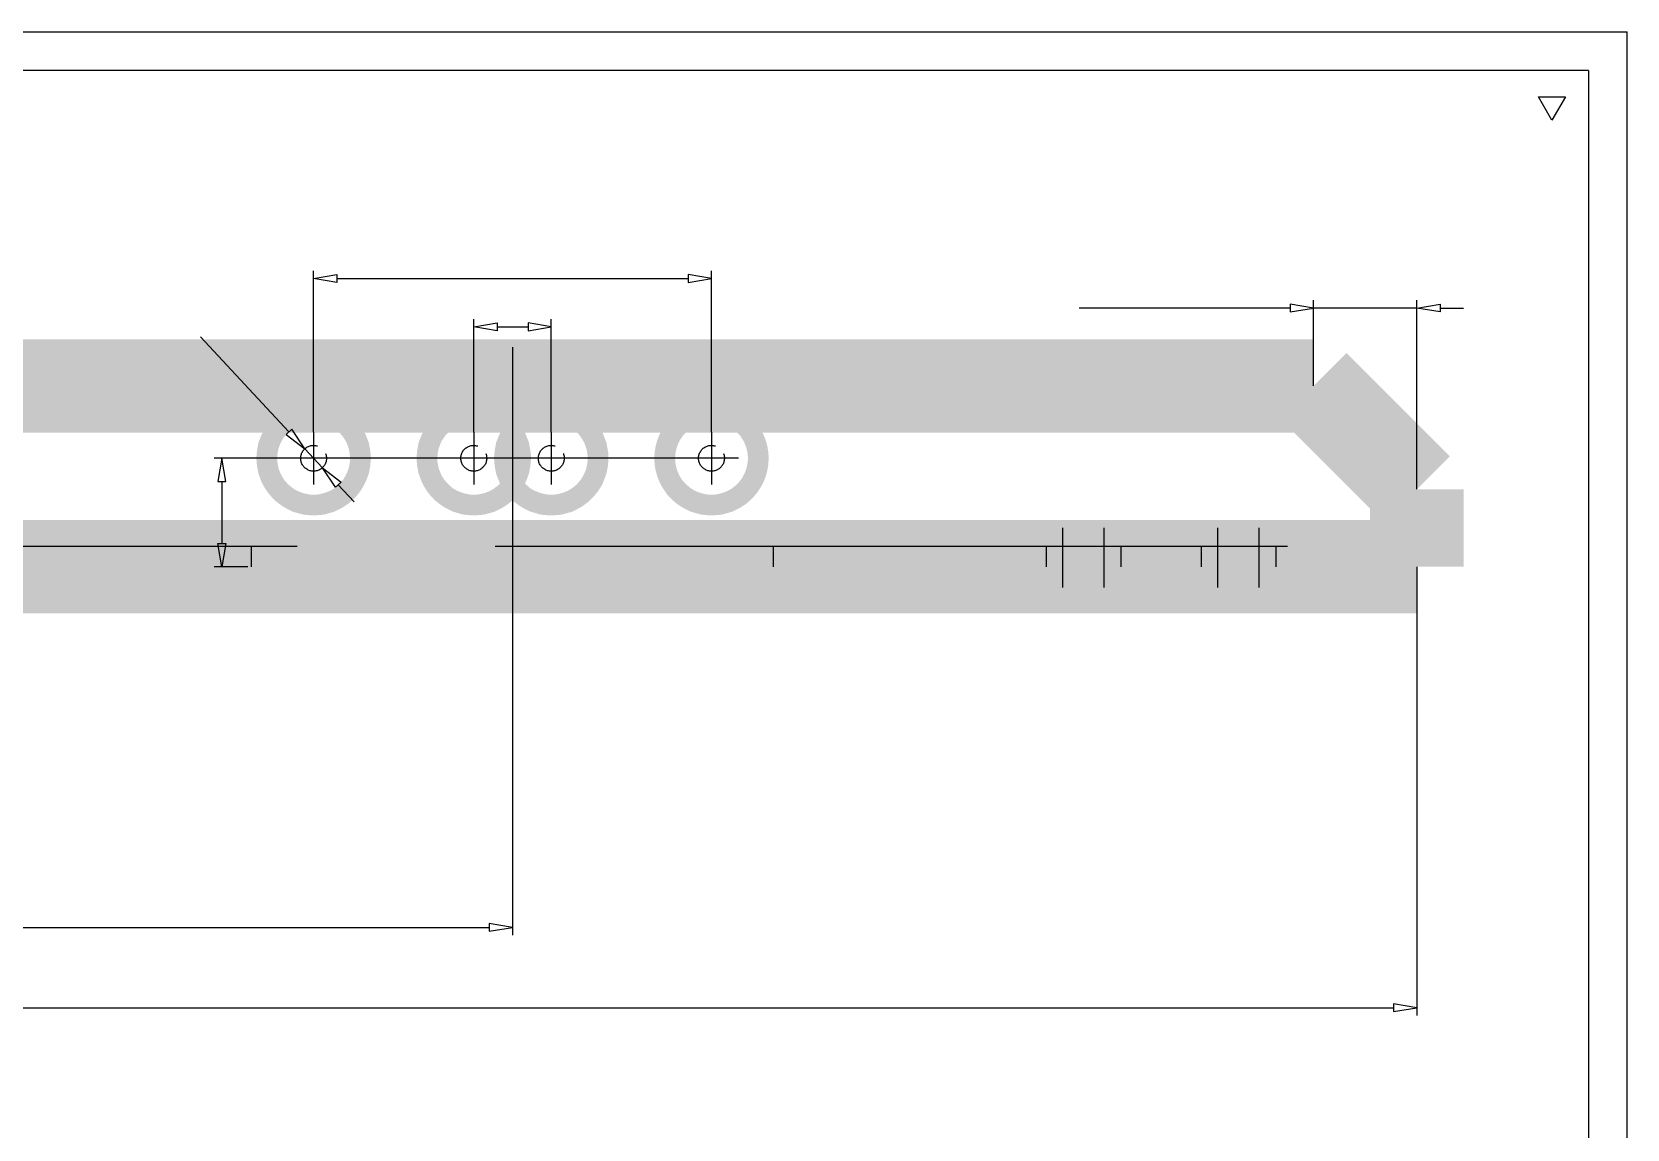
# Model space of a CAD drawing. Extents: x 0.2 to 49.5, y 17.6 to 52.5.
# Drawn here: x 25.3 to 49.46, y 35.89 to 52.51 of the extents above; entities that cross this region are included whole.
import ezdxf

# ---------------------------------------------------------------- set-up
doc = ezdxf.new("R2010")
doc.units = 0
doc.linetypes.add('1', pattern=[50.8, 31.75, -6.35, 6.35, -6.35])
doc.linetypes.add('2', pattern=[15, 12, -3])
doc.layers.get('0').update_dxf_attribs({"linetype": 'CONTINUOUS'})

msp = doc.modelspace()

# ---------------------------------------------------------------- linework, layer by layer
at = {"color": 7}
for points in [[(0.155, 52.512), (49.463, 52.512)], [(49.463, 17.644), (49.463, 52.512)], [(48.876, 51.925), (0.742, 51.925)], [(48.876, 51.925), (48.876, 18.231)], [(48.325, 51.175), (48.122, 51.527), (48.528, 51.527), (48.325, 51.175)]]:
    msp.add_lwpolyline(points, dxfattribs=at)
at = {"color": 5, "const_width": 0.0000000783}
for points in [[(32.286, 49.1), (32.077, 49.1), (32.077, 49.141), (32.286, 49.141), (32.286, 49.1)], [(32.332, 49.199), (32.332, 49.241), (32.537, 49.241), (32.537, 49.207), (32.517, 49.181), (32.497, 49.149), (32.477, 49.112), (32.459, 49.072), (32.443, 49.032), (32.431, 48.99), (32.424, 48.96), (32.419, 48.927), (32.416, 48.893), (32.376, 48.893), (32.378, 48.923), (32.383, 48.956), (32.391, 48.994), (32.401, 49.032), (32.415, 49.07), (32.431, 49.107), (32.449, 49.142), (32.468, 49.172), (32.487, 49.199), (32.332, 49.199)], [(32.578, 49.199), (32.578, 49.241), (32.783, 49.241), (32.783, 49.207), (32.763, 49.181), (32.743, 49.149), (32.723, 49.112), (32.705, 49.072), (32.69, 49.032), (32.677, 48.99), (32.67, 48.96), (32.665, 48.927), (32.662, 48.893), (32.622, 48.893), (32.624, 48.923), (32.629, 48.956), (32.637, 48.994), (32.648, 49.032), (32.661, 49.07), (32.677, 49.107), (32.695, 49.142), (32.714, 49.172), (32.733, 49.199), (32.578, 49.199)], [(33.037, 49.1), (32.828, 49.1), (32.828, 49.141), (33.037, 49.141), (33.037, 49.1)], [(32.077, 48.993), (32.077, 49.034), (32.286, 49.034), (32.286, 48.993), (32.077, 48.993)], [(32.828, 48.993), (32.828, 49.034), (33.037, 49.034), (33.037, 48.993), (32.828, 48.993)], [(41.684, 48.57), (41.726, 48.558), (41.715, 48.523), (41.699, 48.494), (41.679, 48.471), (41.654, 48.454), (41.626, 48.444), (41.595, 48.441), (41.563, 48.443), (41.535, 48.451), (41.512, 48.464), (41.492, 48.482), (41.476, 48.504), (41.463, 48.531), (41.454, 48.561), (41.448, 48.593), (41.446, 48.625), (41.448, 48.661), (41.455, 48.693), (41.465, 48.721), (41.48, 48.747), (41.497, 48.767), (41.519, 48.784), (41.543, 48.795), (41.569, 48.803), (41.596, 48.805), (41.626, 48.802), (41.653, 48.793), (41.676, 48.778), (41.695, 48.758), (41.71, 48.732), (41.721, 48.702), (41.68, 48.692), (41.671, 48.715), (41.661, 48.733), (41.648, 48.748), (41.633, 48.757), (41.615, 48.763), (41.595, 48.765), (41.572, 48.763), (41.552, 48.756), (41.534, 48.746), (41.519, 48.731), (41.508, 48.714), (41.499, 48.693), (41.494, 48.671), (41.491, 48.649), (41.489, 48.626), (41.491, 48.597), (41.495, 48.571), (41.501, 48.547), (41.511, 48.527), (41.523, 48.51), (41.538, 48.497), (41.555, 48.488), (41.573, 48.482), (41.592, 48.481), (41.614, 48.483), (41.634, 48.491), (41.651, 48.503), (41.666, 48.521), (41.677, 48.543), (41.684, 48.57)], [(41.773, 48.447), (41.773, 48.799), (41.812, 48.799), (41.812, 48.673), (41.832, 48.692), (41.855, 48.704), (41.881, 48.708), (41.897, 48.706), (41.912, 48.703), (41.925, 48.696), (41.936, 48.688), (41.945, 48.678), (41.952, 48.666), (41.957, 48.65), (41.959, 48.631), (41.96, 48.608), (41.96, 48.447), (41.921, 48.447), (41.921, 48.608), (41.92, 48.628), (41.916, 48.644), (41.909, 48.656), (41.899, 48.664), (41.887, 48.669), (41.873, 48.67), (41.861, 48.669), (41.851, 48.666), (41.84, 48.66), (41.831, 48.653), (41.824, 48.644), (41.819, 48.633), (41.815, 48.621), (41.813, 48.605), (41.812, 48.586), (41.812, 48.447), (41.773, 48.447)], [(42.029, 48.447), (42.029, 48.668), (41.994, 48.668), (41.994, 48.702), (42.029, 48.702), (42.029, 48.729), (42.029, 48.745), (42.031, 48.757), (42.033, 48.767), (42.038, 48.778), (42.044, 48.787), (42.053, 48.794), (42.063, 48.8), (42.077, 48.804), (42.092, 48.805), (42.104, 48.804), (42.116, 48.803), (42.129, 48.801), (42.123, 48.763), (42.115, 48.764), (42.107, 48.765), (42.1, 48.765), (42.089, 48.764), (42.081, 48.762), (42.075, 48.757), (42.071, 48.75), (42.068, 48.739), (42.067, 48.725), (42.067, 48.702), (42.112, 48.702), (42.112, 48.668), (42.067, 48.668), (42.067, 48.447), (42.029, 48.447)], [(42.142, 48.447), (42.142, 48.799), (42.18, 48.799), (42.18, 48.447), (42.142, 48.447)], [(42.558, 48.488), (42.558, 48.447), (42.348, 48.447), (42.348, 48.457), (42.35, 48.467), (42.353, 48.477), (42.359, 48.493), (42.368, 48.508), (42.378, 48.524), (42.392, 48.54), (42.409, 48.558), (42.429, 48.577), (42.46, 48.606), (42.483, 48.631), (42.499, 48.652), (42.509, 48.67), (42.515, 48.687), (42.517, 48.704), (42.515, 48.72), (42.51, 48.734), (42.501, 48.747), (42.488, 48.757), (42.474, 48.763), (42.457, 48.765), (42.44, 48.762), (42.425, 48.756), (42.412, 48.746), (42.403, 48.732), (42.397, 48.714), (42.395, 48.694), (42.355, 48.699), (42.361, 48.729), (42.371, 48.754), (42.386, 48.774), (42.406, 48.789), (42.43, 48.797), (42.458, 48.8), (42.487, 48.797), (42.511, 48.788), (42.531, 48.772), (42.545, 48.752), (42.554, 48.729), (42.557, 48.703), (42.556, 48.689), (42.554, 48.675), (42.549, 48.661), (42.543, 48.647), (42.534, 48.633), (42.524, 48.618), (42.509, 48.601), (42.489, 48.58), (42.464, 48.556), (42.443, 48.537), (42.428, 48.522), (42.419, 48.512), (42.412, 48.504), (42.407, 48.496), (42.402, 48.488), (42.558, 48.488)], [(42.599, 48.62), (42.601, 48.659), (42.604, 48.693), (42.611, 48.721), (42.62, 48.744), (42.631, 48.764), (42.645, 48.78), (42.662, 48.791), (42.681, 48.798), (42.703, 48.8), (42.719, 48.799), (42.734, 48.795), (42.747, 48.789), (42.76, 48.78), (42.77, 48.769), (42.779, 48.756), (42.787, 48.741), (42.794, 48.723), (42.799, 48.704), (42.803, 48.681), (42.805, 48.653), (42.806, 48.62), (42.805, 48.582), (42.801, 48.548), (42.795, 48.52), (42.786, 48.497), (42.774, 48.477), (42.76, 48.461), (42.744, 48.45), (42.725, 48.443), (42.703, 48.441), (42.674, 48.445), (42.65, 48.457), (42.631, 48.477), (42.613, 48.513), (42.603, 48.56), (42.599, 48.62)], [(42.639, 48.62), (42.641, 48.569), (42.647, 48.531), (42.658, 48.505), (42.671, 48.489), (42.686, 48.479), (42.703, 48.476), (42.72, 48.479), (42.735, 48.489), (42.748, 48.505), (42.758, 48.531), (42.764, 48.569), (42.766, 48.62), (42.764, 48.672), (42.758, 48.71), (42.748, 48.736), (42.735, 48.752), (42.719, 48.761), (42.702, 48.765), (42.686, 48.762), (42.671, 48.753), (42.659, 48.739), (42.648, 48.712), (42.642, 48.672), (42.639, 48.62)], [(42.83, 48.447), (42.914, 48.579), (42.837, 48.702), (42.885, 48.702), (42.921, 48.642), (42.927, 48.631), (42.932, 48.622), (42.937, 48.613), (42.943, 48.624), (42.949, 48.633), (42.954, 48.642), (42.993, 48.702), (43.039, 48.702), (42.96, 48.582), (43.045, 48.447), (42.998, 48.447), (42.95, 48.526), (42.938, 48.547), (42.878, 48.447), (42.83, 48.447)], [(43.192, 48.447), (43.192, 48.531), (43.054, 48.531), (43.054, 48.571), (43.199, 48.799), (43.231, 48.799), (43.231, 48.571), (43.273, 48.571), (43.273, 48.531), (43.231, 48.531), (43.231, 48.447), (43.192, 48.447)], [(43.192, 48.729), (43.093, 48.571), (43.192, 48.571), (43.192, 48.729)], [(43.313, 48.539), (43.354, 48.543), (43.358, 48.523), (43.366, 48.506), (43.375, 48.493), (43.387, 48.484), (43.4, 48.478), (43.415, 48.476), (43.433, 48.479), (43.449, 48.487), (43.463, 48.5), (43.473, 48.517), (43.48, 48.538), (43.482, 48.562), (43.48, 48.585), (43.474, 48.605), (43.463, 48.621), (43.45, 48.633), (43.433, 48.64), (43.414, 48.642), (43.402, 48.641), (43.391, 48.638), (43.381, 48.633), (43.371, 48.626), (43.363, 48.617), (43.357, 48.608), (43.32, 48.613), (43.351, 48.794), (43.509, 48.794), (43.509, 48.753), (43.382, 48.753), (43.365, 48.658), (43.384, 48.67), (43.404, 48.678), (43.425, 48.68), (43.451, 48.677), (43.474, 48.666), (43.495, 48.648), (43.511, 48.625), (43.52, 48.598), (43.523, 48.566), (43.521, 48.536), (43.512, 48.508), (43.498, 48.483), (43.476, 48.46), (43.448, 48.445), (43.415, 48.441), (43.388, 48.444), (43.365, 48.453), (43.345, 48.468), (43.329, 48.488), (43.318, 48.511), (43.313, 48.539)], [(43.622, 48.805), (43.641, 48.802), (43.658, 48.794), (43.673, 48.781), (43.684, 48.763), (43.691, 48.741), (43.693, 48.715), (43.691, 48.689), (43.684, 48.667), (43.673, 48.649), (43.658, 48.635), (43.641, 48.627), (43.622, 48.625), (43.602, 48.627), (43.585, 48.635), (43.571, 48.648), (43.56, 48.666), (43.553, 48.688), (43.551, 48.714), (43.553, 48.74), (43.56, 48.763), (43.571, 48.781), (43.585, 48.794), (43.602, 48.802), (43.622, 48.805)], [(43.622, 48.773), (43.611, 48.771), (43.601, 48.767), (43.594, 48.759), (43.588, 48.748), (43.584, 48.733), (43.583, 48.715), (43.584, 48.696), (43.588, 48.681), (43.594, 48.67), (43.602, 48.662), (43.611, 48.658), (43.622, 48.656), (43.633, 48.658), (43.642, 48.662), (43.65, 48.67), (43.656, 48.682), (43.66, 48.697), (43.661, 48.716), (43.66, 48.734), (43.656, 48.748), (43.65, 48.759), (43.642, 48.767), (43.633, 48.771), (43.622, 48.773)], [(32.286, 48.369), (32.077, 48.369), (32.077, 48.41), (32.286, 48.41), (32.286, 48.369)], [(32.476, 48.162), (32.437, 48.162), (32.437, 48.438), (32.426, 48.428), (32.414, 48.418), (32.4, 48.408), (32.385, 48.399), (32.372, 48.392), (32.359, 48.386), (32.359, 48.428), (32.38, 48.44), (32.399, 48.454), (32.416, 48.469), (32.431, 48.485), (32.442, 48.501), (32.451, 48.516), (32.476, 48.516), (32.476, 48.162)], [(32.575, 48.255), (32.616, 48.258), (32.621, 48.238), (32.628, 48.222), (32.637, 48.209), (32.649, 48.199), (32.662, 48.194), (32.677, 48.192), (32.695, 48.195), (32.711, 48.202), (32.725, 48.215), (32.736, 48.233), (32.742, 48.254), (32.744, 48.278), (32.742, 48.301), (32.736, 48.32), (32.726, 48.336), (32.712, 48.348), (32.695, 48.355), (32.677, 48.358), (32.664, 48.357), (32.653, 48.353), (32.643, 48.348), (32.633, 48.341), (32.625, 48.333), (32.619, 48.324), (32.582, 48.329), (32.613, 48.51), (32.771, 48.51), (32.771, 48.468), (32.644, 48.468), (32.627, 48.374), (32.646, 48.386), (32.666, 48.393), (32.687, 48.396), (32.713, 48.392), (32.737, 48.382), (32.757, 48.364), (32.773, 48.341), (32.782, 48.313), (32.786, 48.282), (32.783, 48.251), (32.774, 48.224), (32.76, 48.199), (32.738, 48.175), (32.71, 48.161), (32.677, 48.156), (32.65, 48.159), (32.627, 48.168), (32.607, 48.183), (32.591, 48.203), (32.581, 48.227), (32.575, 48.255)], [(33.037, 48.369), (32.828, 48.369), (32.828, 48.41), (33.037, 48.41), (33.037, 48.369)], [(42.252, 48.447), (42.252, 48.496), (42.296, 48.496), (42.296, 48.447), (42.252, 48.447)], [(28, 47.906), (28.257, 48.147), (28.3, 48.1), (28.169, 47.875), (28.158, 47.856), (28.149, 47.841), (28.141, 47.829), (28.155, 47.836), (28.173, 47.845), (28.194, 47.855), (28.425, 47.967), (28.464, 47.925), (28.206, 47.685), (28.178, 47.715), (28.394, 47.916), (28.116, 47.782), (28.09, 47.81), (28.246, 48.081), (28.027, 47.877), (28, 47.906)], [(32.077, 48.263), (32.077, 48.303), (32.286, 48.303), (32.286, 48.263), (32.077, 48.263)], [(32.828, 48.263), (32.828, 48.303), (33.037, 48.303), (33.037, 48.263), (32.828, 48.263)], [(28.309, 47.71), (28.34, 47.683), (28.328, 47.666), (28.32, 47.649), (28.318, 47.634), (28.319, 47.619), (28.324, 47.605), (28.333, 47.593), (28.347, 47.582), (28.363, 47.576), (28.382, 47.574), (28.402, 47.578), (28.422, 47.588), (28.441, 47.603), (28.456, 47.62), (28.466, 47.638), (28.471, 47.656), (28.47, 47.674), (28.464, 47.691), (28.453, 47.707), (28.444, 47.715), (28.434, 47.721), (28.423, 47.725), (28.412, 47.727), (28.4, 47.727), (28.389, 47.725), (28.368, 47.756), (28.521, 47.857), (28.629, 47.742), (28.598, 47.713), (28.512, 47.806), (28.431, 47.754), (28.453, 47.748), (28.472, 47.738), (28.488, 47.725), (28.504, 47.703), (28.512, 47.679), (28.513, 47.652), (28.506, 47.624), (28.493, 47.599), (28.472, 47.575), (28.448, 47.556), (28.422, 47.544), (28.395, 47.537), (28.362, 47.537), (28.332, 47.548), (28.307, 47.569), (28.29, 47.591), (28.281, 47.614), (28.278, 47.639), (28.282, 47.664), (28.292, 47.688), (28.309, 47.71)], [(28.061, 45.383), (28.061, 45.344), (27.785, 45.344), (27.795, 45.334), (27.805, 45.322), (27.815, 45.308), (27.824, 45.293), (27.832, 45.279), (27.837, 45.267), (27.796, 45.267), (27.784, 45.287), (27.77, 45.306), (27.754, 45.324), (27.738, 45.338), (27.723, 45.35), (27.707, 45.358), (27.707, 45.383), (28.061, 45.383)], [(28.019, 45.195), (28.061, 45.195), (28.061, 44.986), (28.051, 44.986), (28.041, 44.987), (28.031, 44.99), (28.015, 44.996), (27.999, 45.005), (27.984, 45.016), (27.968, 45.029), (27.95, 45.046), (27.931, 45.067), (27.901, 45.097), (27.877, 45.121), (27.856, 45.136), (27.838, 45.147), (27.821, 45.153), (27.804, 45.155), (27.788, 45.153), (27.773, 45.147), (27.761, 45.138), (27.751, 45.126), (27.745, 45.112), (27.743, 45.095), (27.745, 45.077), (27.751, 45.062), (27.762, 45.05), (27.776, 45.041), (27.793, 45.035), (27.814, 45.033), (27.809, 44.993), (27.779, 44.998), (27.753, 45.008), (27.733, 45.024), (27.719, 45.044), (27.71, 45.068), (27.707, 45.096), (27.71, 45.124), (27.72, 45.148), (27.735, 45.168), (27.756, 45.183), (27.779, 45.192), (27.805, 45.195), (27.819, 45.194), (27.833, 45.191), (27.847, 45.187), (27.86, 45.18), (27.875, 45.172), (27.89, 45.161), (27.907, 45.146), (27.927, 45.126), (27.952, 45.101), (27.971, 45.08), (27.986, 45.065), (27.996, 45.056), (28.004, 45.05), (28.012, 45.044), (28.019, 45.04), (28.019, 45.195)], [(31.234, 37.941), (31.273, 37.947), (31.278, 37.925), (31.286, 37.907), (31.296, 37.894), (31.307, 37.885), (31.32, 37.88), (31.335, 37.878), (31.352, 37.88), (31.368, 37.887), (31.381, 37.899), (31.392, 37.914), (31.398, 37.932), (31.4, 37.951), (31.398, 37.97), (31.392, 37.986), (31.383, 38.001), (31.37, 38.011), (31.355, 38.018), (31.338, 38.02), (31.33, 38.019), (31.321, 38.018), (31.311, 38.015), (31.315, 38.053), (31.317, 38.053), (31.32, 38.053), (31.321, 38.053), (31.337, 38.054), (31.352, 38.059), (31.366, 38.067), (31.377, 38.078), (31.384, 38.093), (31.386, 38.111), (31.384, 38.126), (31.379, 38.139), (31.371, 38.151), (31.361, 38.159), (31.348, 38.165), (31.334, 38.166), (31.32, 38.165), (31.307, 38.159), (31.296, 38.151), (31.287, 38.138), (31.281, 38.122), (31.277, 38.103), (31.238, 38.111), (31.245, 38.137), (31.255, 38.16), (31.27, 38.178), (31.288, 38.191), (31.309, 38.199), (31.333, 38.202), (31.35, 38.201), (31.366, 38.196), (31.381, 38.19), (31.394, 38.18), (31.405, 38.169), (31.414, 38.156), (31.421, 38.141), (31.425, 38.126), (31.426, 38.11), (31.425, 38.096), (31.421, 38.082), (31.415, 38.069), (31.406, 38.057), (31.395, 38.047), (31.382, 38.039), (31.4, 38.033), (31.414, 38.023), (31.426, 38.009), (31.435, 37.993), (31.44, 37.974), (31.441, 37.952), (31.438, 37.923), (31.428, 37.897), (31.411, 37.874), (31.389, 37.856), (31.364, 37.846), (31.335, 37.842), (31.308, 37.845), (31.285, 37.854), (31.265, 37.87), (31.25, 37.89), (31.239, 37.914), (31.234, 37.941)], [(31.483, 38.154), (31.483, 38.196), (31.688, 38.196), (31.688, 38.162), (31.668, 38.136), (31.648, 38.104), (31.628, 38.067), (31.609, 38.027), (31.594, 37.987), (31.582, 37.945), (31.575, 37.915), (31.57, 37.882), (31.567, 37.848), (31.527, 37.848), (31.529, 37.878), (31.534, 37.911), (31.542, 37.949), (31.552, 37.988), (31.566, 38.025), (31.582, 38.062), (31.6, 38.097), (31.618, 38.128), (31.638, 38.154), (31.483, 38.154)], [(31.726, 37.941), (31.767, 37.944), (31.771, 37.924), (31.778, 37.908), (31.788, 37.895), (31.8, 37.885), (31.813, 37.88), (31.828, 37.878), (31.846, 37.88), (31.862, 37.888), (31.876, 37.901), (31.886, 37.919), (31.893, 37.94), (31.895, 37.964), (31.893, 37.987), (31.887, 38.006), (31.876, 38.022), (31.863, 38.034), (31.846, 38.041), (31.827, 38.044), (31.815, 38.043), (31.804, 38.039), (31.793, 38.034), (31.784, 38.027), (31.776, 38.019), (31.77, 38.01), (31.733, 38.015), (31.764, 38.196), (31.921, 38.196), (31.921, 38.154), (31.795, 38.154), (31.778, 38.06), (31.797, 38.072), (31.817, 38.079), (31.838, 38.082), (31.864, 38.078), (31.887, 38.068), (31.908, 38.05), (31.924, 38.027), (31.933, 37.999), (31.936, 37.968), (31.934, 37.937), (31.925, 37.91), (31.911, 37.885), (31.889, 37.861), (31.861, 37.847), (31.828, 37.842), (31.801, 37.845), (31.777, 37.854), (31.757, 37.869), (31.742, 37.889), (31.731, 37.913), (31.726, 37.941)]]:
    msp.add_lwpolyline(points, dxfattribs=at)
at = {"color": 5}
for points in [[(29.568, 46.449), (29.568, 48.893)], [(29.921, 48.835), (29.921, 48.717), (29.568, 48.776), (29.568, 48.776), (29.921, 48.835)], [(35.243, 48.835), (35.243, 48.717), (35.595, 48.776), (35.595, 48.776), (35.243, 48.835)], [(35.595, 46.449), (35.595, 48.893)], [(29.921, 48.776), (35.243, 48.776)], [(44.361, 48.329), (41.163, 48.329)], [(44.361, 48.388), (44.361, 48.271), (44.713, 48.329), (44.713, 48.329), (44.361, 48.388)], [(44.713, 47.149), (44.713, 48.447)], [(46.278, 48.329), (44.713, 48.329)], [(46.278, 45.584), (46.278, 48.447)], [(46.631, 48.388), (46.631, 48.271), (46.278, 48.329), (46.278, 48.329), (46.631, 48.388)], [(46.631, 48.329), (46.983, 48.329)], [(31.995, 46.449), (31.995, 48.162)], [(32.347, 48.104), (32.347, 47.986), (31.995, 48.045), (31.995, 48.045), (32.347, 48.104)], [(32.816, 48.104), (32.816, 47.986), (33.169, 48.045), (33.169, 48.045), (32.816, 48.104)], [(33.169, 46.449), (33.169, 48.162)], [(29.195, 46.454), (27.853, 47.891)], [(32.347, 48.045), (32.816, 48.045)], [(29.238, 46.494), (29.152, 46.414), (29.435, 46.196), (29.435, 46.196), (29.238, 46.494)], [(29.702, 45.91), (29.435, 46.196)], [(29.157, 46.053), (28.061, 46.053)], [(28.12, 45.701), (28.237, 45.701), (28.178, 46.053), (28.178, 46.053), (28.12, 45.701)], [(29.985, 45.693), (29.899, 45.613), (29.702, 45.91), (29.702, 45.91), (29.985, 45.693)], [(28.178, 45.701), (28.178, 44.762)], [(29.942, 45.653), (30.182, 45.395)], [(28.12, 44.762), (28.237, 44.762), (28.178, 44.41), (28.178, 44.41), (28.12, 44.762)], [(28.574, 44.41), (28.061, 44.41)], [(46.278, 44.41), (46.278, 37.614)], [(32.582, 42.756), (32.582, 38.831)], [(17.28, 38.948), (32.229, 38.948)], [(32.229, 39.007), (32.229, 38.89), (32.582, 38.948), (32.582, 38.948), (32.229, 39.007)], [(17.28, 37.731), (45.926, 37.731)], [(45.926, 37.79), (45.926, 37.672), (46.278, 37.731), (46.278, 37.731), (45.926, 37.79)]]:
    msp.add_lwpolyline(points, dxfattribs=at)
at = {"color": 7, "const_width": 1.415}
for points in [[(17.32, 47.149), (44.713, 47.149)], [(44.713, 47.149), (46.278, 45.584)], [(29.726, 46.053), (29.725, 46.064), (29.724, 46.075), (29.722, 46.086), (29.72, 46.097), (29.716, 46.107), (29.712, 46.117), (29.707, 46.127), (29.702, 46.136), (29.696, 46.146), (29.689, 46.154), (29.681, 46.162), (29.674, 46.17), (29.665, 46.177), (29.656, 46.184), (29.647, 46.189), (29.637, 46.195), (29.627, 46.199), (29.617, 46.203), (29.606, 46.206), (29.596, 46.208), (29.585, 46.21), (29.574, 46.21), (29.563, 46.21), (29.552, 46.21), (29.541, 46.208), (29.53, 46.206), (29.52, 46.203), (29.509, 46.199), (29.499, 46.195), (29.49, 46.189), (29.48, 46.184), (29.472, 46.177), (29.463, 46.17), (29.455, 46.162), (29.448, 46.154), (29.441, 46.146), (29.435, 46.136), (29.43, 46.127), (29.425, 46.117), (29.421, 46.107), (29.417, 46.097), (29.415, 46.086), (29.413, 46.075), (29.412, 46.064), (29.411, 46.053), (29.412, 46.042), (29.413, 46.031), (29.415, 46.02), (29.417, 46.01), (29.421, 45.999), (29.425, 45.989), (29.43, 45.979), (29.435, 45.97), (29.441, 45.961), (29.448, 45.952), (29.455, 45.944), (29.463, 45.936), (29.472, 45.929), (29.48, 45.923), (29.49, 45.917), (29.499, 45.912), (29.509, 45.907), (29.52, 45.904), (29.53, 45.901), (29.541, 45.898), (29.552, 45.897), (29.563, 45.896), (29.574, 45.896), (29.585, 45.897), (29.596, 45.898), (29.606, 45.901), (29.617, 45.904), (29.627, 45.907), (29.637, 45.912), (29.647, 45.917), (29.656, 45.923), (29.665, 45.929), (29.674, 45.936), (29.681, 45.944), (29.689, 45.952), (29.696, 45.961), (29.702, 45.97), (29.707, 45.979), (29.712, 45.989), (29.716, 45.999), (29.72, 46.01), (29.722, 46.02), (29.724, 46.031), (29.726, 46.053)], [(32.152, 46.053), (32.152, 46.064), (32.15, 46.075), (32.148, 46.086), (32.146, 46.097), (32.142, 46.107), (32.138, 46.117), (32.134, 46.127), (32.128, 46.136), (32.122, 46.146), (32.115, 46.154), (32.108, 46.162), (32.1, 46.17), (32.091, 46.177), (32.083, 46.184), (32.073, 46.189), (32.064, 46.195), (32.054, 46.199), (32.043, 46.203), (32.033, 46.206), (32.022, 46.208), (32.011, 46.21), (32, 46.21), (31.989, 46.21), (31.978, 46.21), (31.967, 46.208), (31.957, 46.206), (31.946, 46.203), (31.936, 46.199), (31.926, 46.195), (31.916, 46.189), (31.907, 46.184), (31.898, 46.177), (31.889, 46.17), (31.882, 46.162), (31.874, 46.154), (31.867, 46.146), (31.861, 46.136), (31.856, 46.127), (31.851, 46.117), (31.847, 46.107), (31.843, 46.097), (31.841, 46.086), (31.839, 46.075), (31.838, 46.064), (31.837, 46.053), (31.838, 46.042), (31.839, 46.031), (31.841, 46.02), (31.843, 46.01), (31.847, 45.999), (31.851, 45.989), (31.856, 45.979), (31.861, 45.97), (31.867, 45.961), (31.874, 45.952), (31.882, 45.944), (31.889, 45.936), (31.898, 45.929), (31.907, 45.923), (31.916, 45.917), (31.926, 45.912), (31.936, 45.907), (31.946, 45.904), (31.957, 45.901), (31.967, 45.898), (31.978, 45.897), (31.989, 45.896), (32, 45.896), (32.011, 45.897), (32.022, 45.898), (32.033, 45.901), (32.043, 45.904), (32.054, 45.907), (32.064, 45.912), (32.073, 45.917), (32.083, 45.923), (32.091, 45.929), (32.1, 45.936), (32.108, 45.944), (32.115, 45.952), (32.122, 45.961), (32.128, 45.97), (32.134, 45.979), (32.138, 45.989), (32.142, 45.999), (32.146, 46.01), (32.148, 46.02), (32.15, 46.031), (32.152, 46.053)], [(33.326, 46.053), (33.326, 46.064), (33.324, 46.075), (33.322, 46.086), (33.32, 46.097), (33.316, 46.107), (33.312, 46.117), (33.308, 46.127), (33.302, 46.136), (33.296, 46.146), (33.289, 46.154), (33.282, 46.162), (33.274, 46.17), (33.265, 46.177), (33.257, 46.184), (33.247, 46.189), (33.238, 46.195), (33.228, 46.199), (33.217, 46.203), (33.207, 46.206), (33.196, 46.208), (33.185, 46.21), (33.174, 46.21), (33.163, 46.21), (33.152, 46.21), (33.141, 46.208), (33.131, 46.206), (33.12, 46.203), (33.11, 46.199), (33.1, 46.195), (33.09, 46.189), (33.081, 46.184), (33.072, 46.177), (33.063, 46.17), (33.056, 46.162), (33.048, 46.154), (33.041, 46.146), (33.035, 46.136), (33.03, 46.127), (33.025, 46.117), (33.021, 46.107), (33.017, 46.097), (33.015, 46.086), (33.013, 46.075), (33.012, 46.064), (33.011, 46.053), (33.012, 46.042), (33.013, 46.031), (33.015, 46.02), (33.017, 46.01), (33.021, 45.999), (33.025, 45.989), (33.03, 45.979), (33.035, 45.97), (33.041, 45.961), (33.048, 45.952), (33.056, 45.944), (33.063, 45.936), (33.072, 45.929), (33.081, 45.923), (33.09, 45.917), (33.1, 45.912), (33.11, 45.907), (33.12, 45.904), (33.131, 45.901), (33.141, 45.898), (33.152, 45.897), (33.163, 45.896), (33.174, 45.896), (33.185, 45.897), (33.196, 45.898), (33.207, 45.901), (33.217, 45.904), (33.228, 45.907), (33.238, 45.912), (33.247, 45.917), (33.257, 45.923), (33.265, 45.929), (33.274, 45.936), (33.282, 45.944), (33.289, 45.952), (33.296, 45.961), (33.302, 45.97), (33.308, 45.979), (33.312, 45.989), (33.316, 45.999), (33.32, 46.01), (33.322, 46.02), (33.324, 46.031), (33.326, 46.053)], [(35.752, 46.053), (35.752, 46.064), (35.751, 46.075), (35.749, 46.086), (35.746, 46.097), (35.743, 46.107), (35.739, 46.117), (35.734, 46.127), (35.728, 46.136), (35.722, 46.146), (35.715, 46.154), (35.708, 46.162), (35.7, 46.17), (35.692, 46.177), (35.683, 46.184), (35.674, 46.189), (35.664, 46.195), (35.654, 46.199), (35.644, 46.203), (35.633, 46.206), (35.622, 46.208), (35.611, 46.21), (35.6, 46.21), (35.589, 46.21), (35.578, 46.21), (35.568, 46.208), (35.557, 46.206), (35.546, 46.203), (35.536, 46.199), (35.526, 46.195), (35.516, 46.189), (35.507, 46.184), (35.498, 46.177), (35.49, 46.17), (35.482, 46.162), (35.474, 46.154), (35.468, 46.146), (35.462, 46.136), (35.456, 46.127), (35.451, 46.117), (35.447, 46.107), (35.444, 46.097), (35.441, 46.086), (35.439, 46.075), (35.438, 46.064), (35.438, 46.053), (35.438, 46.042), (35.439, 46.031), (35.441, 46.02), (35.444, 46.01), (35.447, 45.999), (35.451, 45.989), (35.456, 45.979), (35.462, 45.97), (35.468, 45.961), (35.474, 45.952), (35.482, 45.944), (35.49, 45.936), (35.498, 45.929), (35.507, 45.923), (35.516, 45.917), (35.526, 45.912), (35.536, 45.907), (35.546, 45.904), (35.557, 45.901), (35.568, 45.898), (35.578, 45.897), (35.589, 45.896), (35.6, 45.896), (35.611, 45.897), (35.622, 45.898), (35.633, 45.901), (35.644, 45.904), (35.654, 45.907), (35.664, 45.912), (35.674, 45.917), (35.683, 45.923), (35.692, 45.929), (35.7, 45.936), (35.708, 45.944), (35.715, 45.952), (35.722, 45.961), (35.728, 45.97), (35.734, 45.979), (35.739, 45.989), (35.743, 45.999), (35.746, 46.01), (35.749, 46.02), (35.751, 46.031), (35.752, 46.053)], [(46.278, 45.584), (46.278, 44.41)], [(17.32, 44.41), (46.278, 44.41)]]:
    msp.add_lwpolyline(points, dxfattribs=at)
at = {"color": 1, "linetype": '1'}
for points in [[(32.582, 47.736), (32.582, 42.756)], [(29.568, 46.449), (29.568, 45.657)], [(31.995, 46.449), (31.995, 45.657)], [(33.169, 46.449), (33.169, 45.657)], [(35.595, 46.449), (35.595, 45.657)], [(36.006, 46.053), (29.157, 46.053)], [(40.917, 44.096), (40.917, 44.997)], [(41.543, 44.096), (41.543, 44.997)], [(43.265, 44.096), (43.265, 44.997)], [(43.891, 44.096), (43.891, 44.997)]]:
    msp.add_lwpolyline(points, dxfattribs=at)
at = {"color": 6}
for points in [[(29.75, 46.125), (29.755, 46.112), (29.759, 46.099), (29.761, 46.086), (29.763, 46.072), (29.764, 46.059), (29.764, 46.045), (29.763, 46.031), (29.761, 46.018), (29.758, 46.005), (29.754, 45.991), (29.749, 45.979), (29.744, 45.966), (29.737, 45.954), (29.73, 45.943), (29.722, 45.932), (29.713, 45.921), (29.703, 45.912), (29.693, 45.902), (29.682, 45.894), (29.671, 45.887), (29.659, 45.88), (29.647, 45.874), (29.634, 45.869), (29.621, 45.865), (29.608, 45.862), (29.594, 45.859), (29.581, 45.858), (29.567, 45.857), (29.553, 45.858), (29.54, 45.86), (29.526, 45.862), (29.513, 45.865), (29.5, 45.87), (29.488, 45.875), (29.475, 45.881), (29.464, 45.888), (29.452, 45.896), (29.442, 45.904), (29.432, 45.913), (29.422, 45.923), (29.413, 45.934), (29.405, 45.945), (29.398, 45.956), (29.392, 45.969), (29.386, 45.981), (29.382, 45.994), (29.378, 46.007), (29.375, 46.02), (29.374, 46.034), (29.373, 46.048), (29.373, 46.061), (29.374, 46.075), (29.376, 46.088), (29.379, 46.102), (29.383, 46.115), (29.387, 46.128), (29.393, 46.14), (29.4, 46.152), (29.407, 46.164), (29.415, 46.175), (29.424, 46.185), (29.433, 46.195), (29.444, 46.204), (29.454, 46.212), (29.466, 46.22), (29.478, 46.227), (29.49, 46.232), (29.503, 46.237), (29.516, 46.242), (29.529, 46.245), (29.542, 46.247), (29.556, 46.248), (29.57, 46.249), (29.583, 46.248), (29.597, 46.247), (29.61, 46.244), (29.624, 46.241), (29.628, 46.24)], [(32.177, 46.125), (32.181, 46.112), (32.185, 46.099), (32.188, 46.086), (32.189, 46.072), (32.19, 46.059), (32.19, 46.045), (32.189, 46.031), (32.187, 46.018), (32.184, 46.005), (32.18, 45.991), (32.176, 45.979), (32.17, 45.966), (32.163, 45.954), (32.156, 45.943), (32.148, 45.932), (32.139, 45.921), (32.13, 45.912), (32.119, 45.902), (32.109, 45.894), (32.097, 45.887), (32.085, 45.88), (32.073, 45.874), (32.06, 45.869), (32.047, 45.865), (32.034, 45.862), (32.021, 45.859), (32.007, 45.858), (31.993, 45.857), (31.98, 45.858), (31.966, 45.86), (31.953, 45.862), (31.939, 45.865), (31.927, 45.87), (31.914, 45.875), (31.902, 45.881), (31.89, 45.888), (31.879, 45.896), (31.868, 45.904), (31.858, 45.913), (31.848, 45.923), (31.84, 45.934), (31.832, 45.945), (31.825, 45.956), (31.818, 45.969), (31.813, 45.981), (31.808, 45.994), (31.804, 46.007), (31.802, 46.02), (31.8, 46.034), (31.799, 46.048), (31.799, 46.061), (31.8, 46.075), (31.802, 46.088), (31.805, 46.102), (31.809, 46.115), (31.814, 46.128), (31.819, 46.14), (31.826, 46.152), (31.833, 46.164), (31.841, 46.175), (31.85, 46.185), (31.86, 46.195), (31.87, 46.204), (31.881, 46.212), (31.892, 46.22), (31.904, 46.227), (31.916, 46.232), (31.929, 46.237), (31.942, 46.242), (31.955, 46.245), (31.969, 46.247), (31.982, 46.248), (31.996, 46.249), (32.01, 46.248), (32.023, 46.247), (32.037, 46.244), (32.05, 46.241), (32.054, 46.24)], [(33.351, 46.125), (33.355, 46.112), (33.359, 46.099), (33.362, 46.086), (33.363, 46.072), (33.364, 46.059), (33.364, 46.045), (33.363, 46.031), (33.361, 46.018), (33.358, 46.005), (33.354, 45.991), (33.35, 45.979), (33.344, 45.966), (33.337, 45.954), (33.33, 45.943), (33.322, 45.932), (33.313, 45.921), (33.304, 45.912), (33.293, 45.902), (33.283, 45.894), (33.271, 45.887), (33.259, 45.88), (33.247, 45.874), (33.234, 45.869), (33.221, 45.865), (33.208, 45.862), (33.195, 45.859), (33.181, 45.858), (33.167, 45.857), (33.154, 45.858), (33.14, 45.86), (33.127, 45.862), (33.113, 45.865), (33.101, 45.87), (33.088, 45.875), (33.076, 45.881), (33.064, 45.888), (33.053, 45.896), (33.042, 45.904), (33.032, 45.913), (33.022, 45.923), (33.014, 45.934), (33.006, 45.945), (32.999, 45.956), (32.992, 45.969), (32.987, 45.981), (32.982, 45.994), (32.978, 46.007), (32.976, 46.02), (32.974, 46.034), (32.973, 46.048), (32.973, 46.061), (32.974, 46.075), (32.976, 46.088), (32.979, 46.102), (32.983, 46.115), (32.988, 46.128), (32.993, 46.14), (33, 46.152), (33.007, 46.164), (33.015, 46.175), (33.024, 46.185), (33.034, 46.195), (33.044, 46.204), (33.055, 46.212), (33.066, 46.22), (33.078, 46.227), (33.09, 46.232), (33.103, 46.237), (33.116, 46.242), (33.129, 46.245), (33.143, 46.247), (33.156, 46.248), (33.17, 46.249), (33.184, 46.248), (33.197, 46.247), (33.211, 46.244), (33.224, 46.241), (33.228, 46.24)], [(35.777, 46.125), (35.781, 46.112), (35.785, 46.099), (35.788, 46.086), (35.79, 46.072), (35.791, 46.059), (35.79, 46.045), (35.789, 46.031), (35.787, 46.018), (35.784, 46.005), (35.781, 45.991), (35.776, 45.979), (35.77, 45.966), (35.764, 45.954), (35.756, 45.943), (35.748, 45.932), (35.739, 45.921), (35.73, 45.912), (35.72, 45.902), (35.709, 45.894), (35.698, 45.887), (35.686, 45.88), (35.673, 45.874), (35.661, 45.869), (35.648, 45.865), (35.634, 45.862), (35.621, 45.859), (35.607, 45.858), (35.594, 45.857), (35.58, 45.858), (35.566, 45.86), (35.553, 45.862), (35.54, 45.865), (35.527, 45.87), (35.514, 45.875), (35.502, 45.881), (35.49, 45.888), (35.479, 45.896), (35.468, 45.904), (35.458, 45.913), (35.449, 45.923), (35.44, 45.934), (35.432, 45.945), (35.425, 45.956), (35.419, 45.969), (35.413, 45.981), (35.408, 45.994), (35.405, 46.007), (35.402, 46.02), (35.4, 46.034), (35.399, 46.048), (35.399, 46.061), (35.4, 46.075), (35.402, 46.088), (35.405, 46.102), (35.409, 46.115), (35.414, 46.128), (35.42, 46.14), (35.426, 46.152), (35.433, 46.164), (35.442, 46.175), (35.45, 46.185), (35.46, 46.195), (35.47, 46.204), (35.481, 46.212), (35.492, 46.22), (35.504, 46.227), (35.517, 46.232), (35.529, 46.237), (35.542, 46.242), (35.556, 46.245), (35.569, 46.247), (35.583, 46.248), (35.596, 46.249), (35.61, 46.248), (35.623, 46.247), (35.637, 46.244), (35.65, 46.241), (35.654, 46.24)]]:
    msp.add_lwpolyline(points, dxfattribs=at)
at = {"color": 8, "linetype": '2'}
for points in [[(17.32, 44.723), (46.278, 44.723)], [(28.629, 44.41), (28.629, 44.723)], [(36.534, 44.41), (36.534, 44.723)], [(40.663, 44.723), (40.663, 44.41)], [(41.798, 44.41), (41.798, 44.723)], [(43.011, 44.723), (43.011, 44.41)], [(44.146, 44.41), (44.146, 44.723)]]:
    msp.add_lwpolyline(points, dxfattribs=at)

doc.saveas('drawing.dxf')
